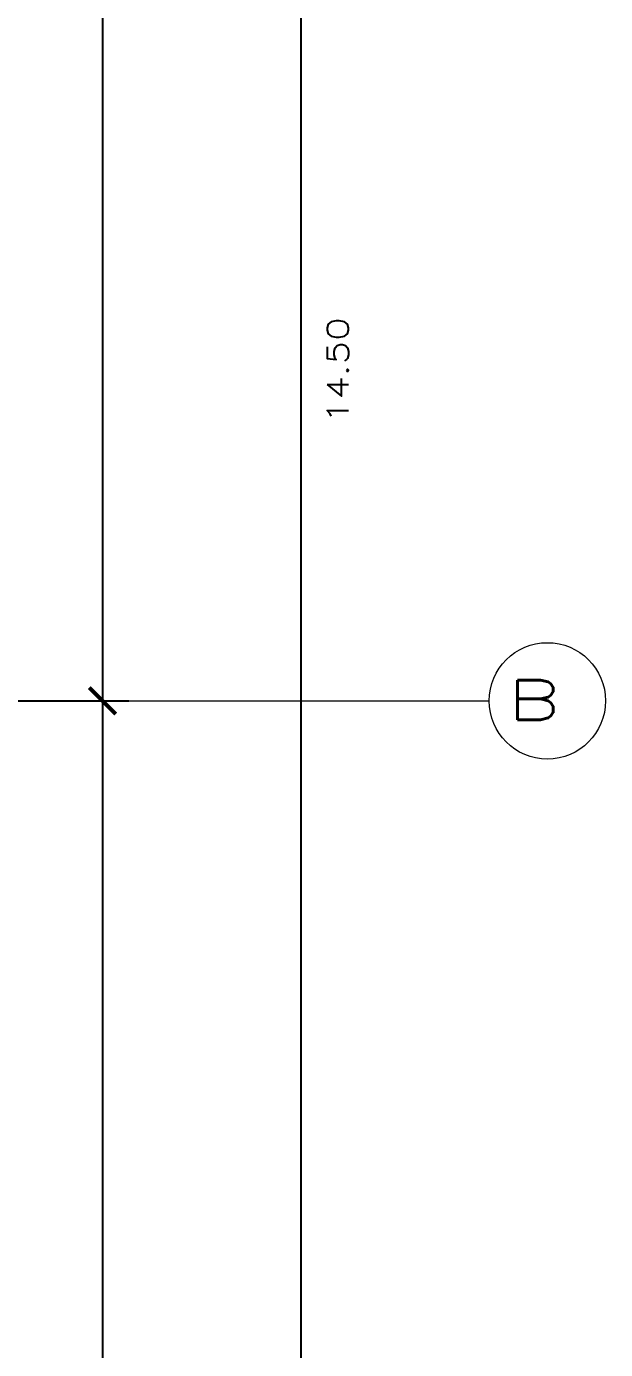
# Model space of a CAD drawing. Header units: millimetres. Extents: x 1313 to 1393.8, y 883.5 to 926.2.
# Drawn here: x 1349.75 to 1351.94, y 912.04 to 917.05 of the extents above; entities that cross this region are included whole.
import ezdxf

# ---------------------------------------------------------------- set-up
doc = ezdxf.new("R2010")
doc.units = ezdxf.units.MM
doc.layers.add('cotas', color=87, linetype='Continuous', lineweight=15)
doc.layers.add('ejes', color=147, linetype='Continuous', lineweight=5)
doc.styles.add('R80-50', font='romans.shx', dxfattribs={"width": 1.3, "height": 0.08})
doc.styles.add('ROMANS', font='romans')
doc.dimstyles.new('HORIZONTAL 1.1', dxfattribs={"dimtxt": 0.2, "dimasz": 0.1, "dimexe": 0.1, "dimexo": 0.1, "dimgap": 0.1, "dimtad": 2, "dimzin": 4, "dimdsep": 46, "dimtxsty": 'R80-50', "dimblk": 'ARCHTICK', "dimcen": 0.09, "dimdle": 0.1, "dimclrd": 256, "dimclre": 256, "dimclrt": 7, "dimaunit": 1, "dimazin": 0, "dimtfac": 1, "dimtix": 1, "dimtmove": 0, "dimatfit": 3, "dimldrblk": 'ARCHTICK', "dimfxl": 1, "dimtolj": 1, "dimtzin": 0, "dimarcsym": 0})

# ---------------------------------------------------------------- blocks, each defined once
blk = doc.blocks.new('_ArchTick')
at = {"color": 0, "const_width": 0.15}
blk.add_lwpolyline([(-0.5, -0.5), (0.5, 0.5)], dxfattribs=at)
blk = doc.blocks.new('*D436')
at = {"layer": 'cotas', "lineweight": -2, "transparency": 16777216}
for p, q in [((1350.034706019889, 920.5952182237883), (1350.034706019889, 914.3952182237882)), ((1349.50594957971, 920.4952182237882), (1350.134706019889, 920.4952182237882)), ((1349.5059495797, 914.4952182237882), (1350.134706019889, 914.4952182237882))]:
    blk.add_line(p, q, dxfattribs=at)
at = {"layer": 'Defpoints', "color": 0, "transparency": 16777216}
for p in [(1349.40594957971, 920.4952182237882), (1349.4059495797, 914.4952182237882), (1350.034706019889, 914.4952182237882)]:
    blk.add_point(p, dxfattribs=at)
at = {"layer": 'cotas', "lineweight": -2, "transparency": 16777216, "xscale": 0.1, "yscale": 0.1, "zscale": 0.1}
for p, rotation in [((1350.034706019889, 920.4952182237882), 90), ((1350.034706019889, 914.4952182237882), 270)]:
    blk.add_blockref('_ArchTick', p, dxfattribs=dict(at, rotation=rotation))
at = {"layer": 'cotas', "color": 7, "transparency": 16777216, "insert": (1350.174706019889, 917.4952182237876), "char_height": 0.08, "attachment_point": 5, "rotation": 90, "style": 'R80-50'}
blk.add_mtext('\\A1;6.00', dxfattribs=at)
blk = doc.blocks.new('*D437')
at = {"layer": 'cotas', "lineweight": -2, "transparency": 16777216}
for p, q in [((1350.034706019889, 914.5952182237883), (1350.034706019889, 908.3952182237887)), ((1349.5059495797, 914.4952182237882), (1350.134706019889, 914.4952182237882)), ((1349.50594957971, 908.4952182237887), (1350.134706019889, 908.4952182237887))]:
    blk.add_line(p, q, dxfattribs=at)
at = {"layer": 'Defpoints', "color": 0, "transparency": 16777216}
for p in [(1349.4059495797, 914.4952182237882), (1349.405949579711, 908.4952182237887), (1350.034706019889, 908.4952182237887)]:
    blk.add_point(p, dxfattribs=at)
at = {"layer": 'cotas', "lineweight": -2, "transparency": 16777216, "xscale": 0.1, "yscale": 0.1, "zscale": 0.1}
for p, rotation in [((1350.034706019889, 914.4952182237882), 90), ((1350.034706019889, 908.4952182237887), 270)]:
    blk.add_blockref('_ArchTick', p, dxfattribs=dict(at, rotation=rotation))
at = {"layer": 'cotas', "color": 7, "transparency": 16777216, "insert": (1350.174706019889, 911.4952182237878), "char_height": 0.08, "attachment_point": 5, "rotation": 90, "style": 'R80-50'}
blk.add_mtext('\\A1;6.00', dxfattribs=at)
blk = doc.blocks.new('*D438')
at = {"layer": 'cotas', "lineweight": -2, "transparency": 16777216}
for p, q in [((1350.784706019889, 923.0952182237883), (1350.784706019889, 908.3952182237878)), ((1349.50594957971, 922.9952182237882), (1350.884706019889, 922.9952182237882)), ((1349.505949579711, 908.4952182237878), (1350.884706019889, 908.4952182237878))]:
    blk.add_line(p, q, dxfattribs=at)
at = {"layer": 'Defpoints', "color": 0, "transparency": 16777216}
for p in [(1349.40594957971, 922.9952182237882), (1349.405949579711, 908.4952182237878), (1350.784706019889, 908.4952182237878)]:
    blk.add_point(p, dxfattribs=at)
at = {"layer": 'cotas', "lineweight": -2, "transparency": 16777216, "xscale": 0.1, "yscale": 0.1, "zscale": 0.1}
for p, rotation in [((1350.784706019889, 922.9952182237882), 90), ((1350.784706019889, 908.4952182237878), 270)]:
    blk.add_blockref('_ArchTick', p, dxfattribs=dict(at, rotation=rotation))
at = {"layer": 'cotas', "color": 7, "transparency": 16777216, "insert": (1350.924706019889, 915.7452182237873), "char_height": 0.08, "attachment_point": 5, "rotation": 90, "style": 'R80-50'}
blk.add_mtext('\\A1;14.50', dxfattribs=at)

msp = doc.modelspace()

# ---------------------------------------------------------------- linework, layer by layer
at = {"layer": 'ejes', "color": 5, "ltscale": 3}
msp.add_lwpolyline([(1349.4059495797, 914.4952182237878), (1351.497469310803, 914.4952182237878)], dxfattribs=at)
msp.add_lwpolyline([(1349.4059495797, 914.4952182237878), (1351.497469310803, 914.4952182237878)], dxfattribs=at)
at = {"layer": 'ejes', "color": 4, "linetype": 'Continuous'}
msp.add_circle((1351.717239680063, 914.4952182237878), 0.22, dxfattribs=at)

# ---------------------------------------------------------------- texts
at = {"layer": 'ejes', "color": 3, "linetype": 'Continuous', "ltscale": 0.75, "style": 'ROMANS', "width": 1.5}
msp.add_text('B', height=0.15, dxfattribs=at).set_placement((1351.566202974023, 914.4238012103667))

# ---------------------------------------------------------------- dimensions: what is measured, and where the dimension line sits
at = {"layer": 'cotas'}
dim = msp.add_aligned_dim(p1=(1349.405949579709, 922.9952182237878), p2=(1349.405949579711, 908.4952182237873), distance=1.3787564401779944, dimstyle='HORIZONTAL 1.1', dxfattribs=at)
dim.commit()
dim.dimension.update_dxf_attribs({"geometry": '*D438', "text_midpoint": (1350.924706019889, 915.7452182237873)})
for base, p1, p2, picture, middle in [((1350.034706019889, 914.4952182237882), (1349.405949579709, 920.4952182237878), (1349.4059495797, 914.4952182237878), '*D436', (1350.174706019889, 917.4952182237876)), ((1350.034706019889, 908.4952182237887), (1349.4059495797, 914.4952182237878), (1349.40594957971, 908.4952182237882), '*D437', (1350.174706019889, 911.4952182237878))]:
    dim = msp.add_linear_dim(base=base, p1=p1, p2=p2, angle=90, dimstyle='HORIZONTAL 1.1', dxfattribs=at)
    dim.commit()
    dim.dimension.update_dxf_attribs({"geometry": picture, "text_midpoint": middle})

doc.saveas('drawing.dxf')
